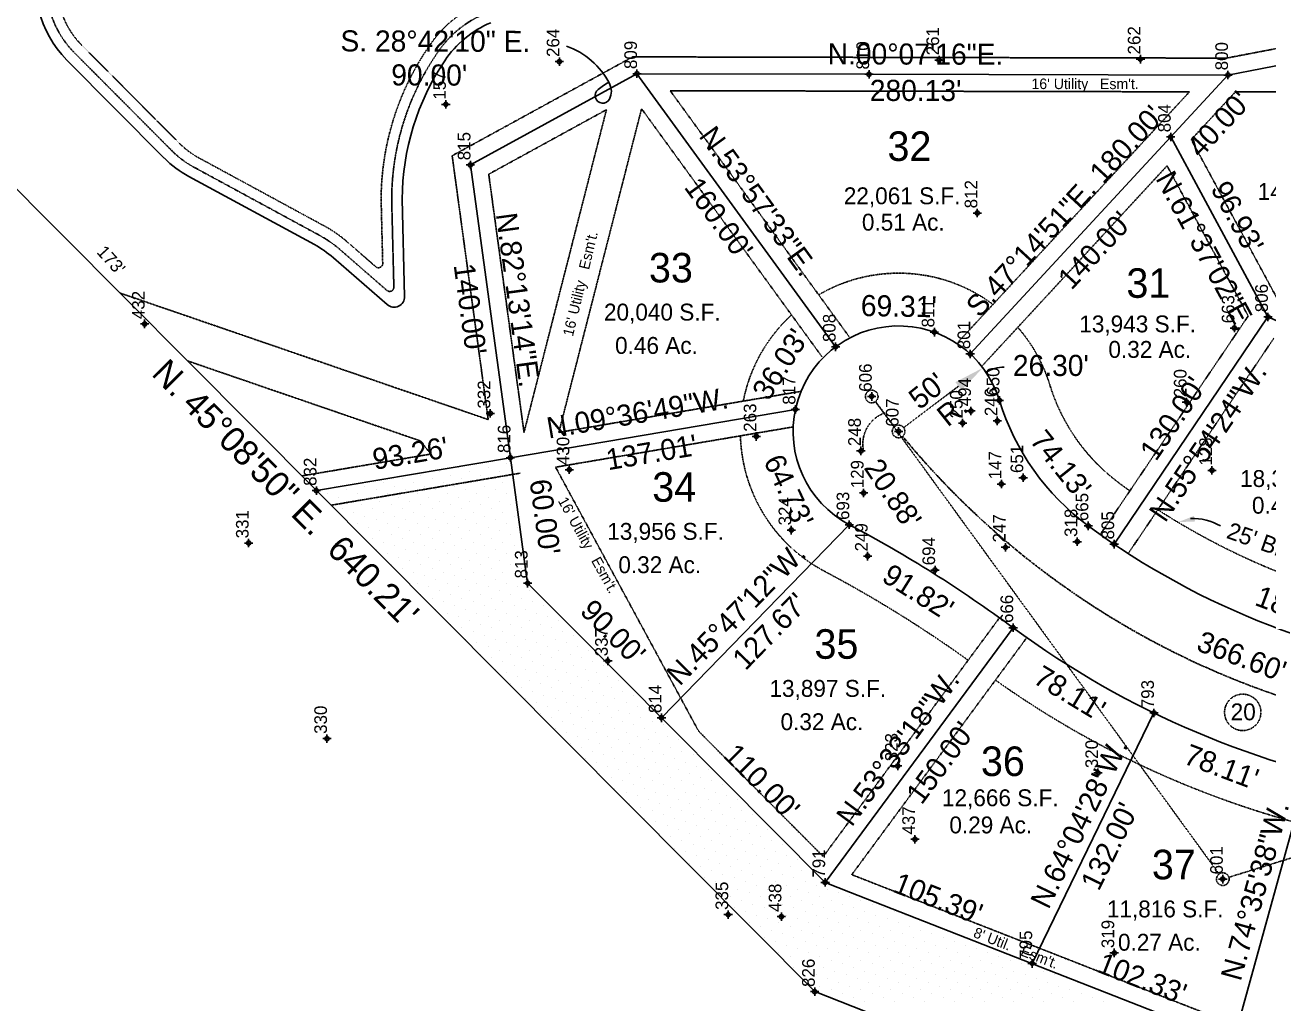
# Model space of a CAD drawing. Extents: x 26090 to 29323, y 9677 to 11446.
# Drawn here: x 26392 to 26982, y 10604 to 11067 of the extents above; entities that cross this region are included whole.
import ezdxf
from ezdxf.enums import TextEntityAlignment as Align

# ---------------------------------------------------------------- set-up
doc = ezdxf.new("R2010")
doc.units = 0
doc.header["$MEASUREMENT"] = 0
doc.header["$PDMODE"] = 34
doc.header["$PDSIZE"] = 2
for name, pattern in [('CENTER2', [1.125, 0.75, -0.125, 0.125, -0.125]), ('DASHED2', [0.375, 0.25, -0.125]), ('HIDDEN', [0.375, 0.25, -0.125]), ('HIDDEN2', [0.1875, 0.125, -0.0625])]:
    doc.linetypes.add(name, pattern=pattern)
doc.layers.get('0').update_dxf_attribs({"linetype": 'CONTINUOUS'})
for name, color, linetype in [('V-ANNO', 7, 'CONTINUOUS'), ('V-CTRL', 8, 'CONTINUOUS'), ('V-ESMT', 5, 'HIDDEN'), ('V-ESMT-DIM', 7, 'CONTINUOUS'), ('V-ESMT-TEXT', 5, 'CONTINUOUS'), ('V-PROP-AREA', 8, 'CONTINUOUS'), ('V-PROP-DIM', 7, 'CONTINUOUS'), ('V-PROP-LINE', 1, 'CONTINUOUS'), ('V-PROP-PATT', 9, 'CONTINUOUS'), ('V-PROP-SBCK', 8, 'HIDDEN2'), ('V-PROP-TEXT', 1, 'CONTINUOUS'), ('V-ROAD-CNTR', 3, 'CENTER2'), ('V-ROAD-DIM', 36, 'HIDDEN2'), ('V-SITE-EWAT', 5, 'CONTINUOUS')]:
    doc.layers.add(name, color=color, linetype=linetype)

# ---------------------------------------------------------------- blocks, each defined once
blk = doc.blocks.new('*X3')
at = {"color": 0}
for p, q in [((26631.41, 10799.29), (26631.41, 10799.29)), ((26624.34, 10792.22), (26624.34, 10792.22)), ((26627.87, 10795.75), (26627.87, 10795.75)), ((26629.64, 10790.45), (26629.64, 10790.45)), ((26633.18, 10793.99), (26633.18, 10793.99)), ((26638.48, 10792.22), (26638.48, 10792.22)), ((26617.27, 10785.15), (26617.27, 10785.15)), ((26620.8, 10788.68), (26620.8, 10788.68)), ((26626.11, 10786.91), (26626.11, 10786.91)), ((26631.41, 10785.15), (26631.41, 10785.15)), ((26634.94, 10788.68), (26634.94, 10788.68)), ((26640.25, 10786.91), (26640.25, 10786.91)), ((26645.55, 10785.15), (26645.55, 10785.15)), ((26613.73, 10781.61), (26613.73, 10781.61)), ((26619.03, 10779.84), (26619.03, 10779.84)), ((26622.57, 10783.38), (26622.57, 10783.38)), ((26627.87, 10781.61), (26627.87, 10781.61)), ((26633.18, 10779.84), (26633.18, 10779.84)), ((26636.71, 10783.38), (26636.71, 10783.38)), ((26642.02, 10781.61), (26642.02, 10781.61)), ((26647.32, 10779.84), (26647.32, 10779.84)), ((26606.66, 10774.54), (26606.66, 10774.54)), ((26610.2, 10778.08), (26610.2, 10778.08)), ((26611.96, 10772.77), (26611.96, 10772.77)), ((26615.5, 10776.31), (26615.5, 10776.31)), ((26620.8, 10774.54), (26620.8, 10774.54)), ((26624.34, 10778.08), (26624.34, 10778.08)), ((26626.11, 10772.77), (26626.11, 10772.77)), ((26629.64, 10776.31), (26629.64, 10776.31)), ((26634.94, 10774.54), (26634.94, 10774.54)), ((26638.48, 10778.08), (26638.48, 10778.08)), ((26640.25, 10772.77), (26640.25, 10772.77)), ((26643.78, 10776.31), (26643.78, 10776.31)), ((26649.09, 10774.54), (26649.09, 10774.54)), ((26652.62, 10778.08), (26652.62, 10778.08)), ((26654.39, 10772.77), (26654.39, 10772.77)), ((26608.43, 10769.24), (26608.43, 10769.24)), ((26613.73, 10767.47), (26613.73, 10767.47)), ((26617.27, 10771), (26617.27, 10771)), ((26622.57, 10769.24), (26622.57, 10769.24)), ((26627.87, 10767.47), (26627.87, 10767.47)), ((26631.41, 10771), (26631.41, 10771)), ((26636.71, 10769.24), (26636.71, 10769.24)), ((26642.02, 10767.47), (26642.02, 10767.47)), ((26645.55, 10771), (26645.55, 10771)), ((26650.85, 10769.24), (26650.85, 10769.24)), ((26656.16, 10767.47), (26656.16, 10767.47)), ((26659.69, 10771), (26659.69, 10771)), ((26615.5, 10762.17), (26615.5, 10762.17)), ((26619.03, 10765.7), (26619.03, 10765.7)), ((26624.34, 10763.93), (26624.34, 10763.93)), ((26629.64, 10762.17), (26629.64, 10762.17)), ((26633.18, 10765.7), (26633.18, 10765.7)), ((26638.48, 10763.93), (26638.48, 10763.93)), ((26643.78, 10762.17), (26643.78, 10762.17)), ((26647.32, 10765.7), (26647.32, 10765.7)), ((26652.62, 10763.93), (26652.62, 10763.93)), ((26657.93, 10762.17), (26657.93, 10762.17)), ((26661.46, 10765.7), (26661.46, 10765.7)), ((26666.76, 10763.93), (26666.76, 10763.93)), ((26620.8, 10760.4), (26620.8, 10760.4)), ((26622.57, 10755.09), (26622.57, 10755.09)), ((26626.11, 10758.63), (26626.11, 10758.63)), ((26631.41, 10756.86), (26631.41, 10756.86)), ((26634.94, 10760.4), (26634.94, 10760.4)), ((26636.71, 10755.09), (26636.71, 10755.09)), ((26640.25, 10758.63), (26640.25, 10758.63)), ((26645.55, 10756.86), (26645.55, 10756.86)), ((26649.09, 10760.4), (26649.09, 10760.4)), ((26650.85, 10755.09), (26650.85, 10755.09)), ((26654.39, 10758.63), (26654.39, 10758.63)), ((26659.69, 10756.86), (26659.69, 10756.86)), ((26663.23, 10760.4), (26663.23, 10760.4)), ((26665, 10755.09), (26665, 10755.09)), ((26668.53, 10758.63), (26668.53, 10758.63)), ((26673.84, 10756.86), (26673.84, 10756.86)), ((26627.87, 10753.33), (26627.87, 10753.33)), ((26633.18, 10751.56), (26633.18, 10751.56)), ((26638.48, 10749.79), (26638.48, 10749.79)), ((26642.02, 10753.33), (26642.02, 10753.33)), ((26647.32, 10751.56), (26647.32, 10751.56)), ((26652.62, 10749.79), (26652.62, 10749.79)), ((26656.16, 10753.33), (26656.16, 10753.33)), ((26661.46, 10751.56), (26661.46, 10751.56)), ((26666.76, 10749.79), (26666.76, 10749.79)), ((26670.3, 10753.33), (26670.3, 10753.33)), ((26675.6, 10751.56), (26675.6, 10751.56)), ((26680.91, 10749.79), (26680.91, 10749.79)), ((26629.64, 10748.02), (26629.64, 10748.02)), ((26634.94, 10746.26), (26634.94, 10746.26)), ((26640.25, 10744.49), (26640.25, 10744.49)), ((26643.78, 10748.02), (26643.78, 10748.02)), ((26649.09, 10746.26), (26649.09, 10746.26)), ((26654.39, 10744.49), (26654.39, 10744.49)), ((26657.93, 10748.02), (26657.93, 10748.02)), ((26663.23, 10746.26), (26663.23, 10746.26)), ((26668.53, 10744.49), (26668.53, 10744.49)), ((26672.07, 10748.02), (26672.07, 10748.02)), ((26677.37, 10746.26), (26677.37, 10746.26)), ((26682.67, 10744.49), (26682.67, 10744.49)), ((26636.71, 10740.95), (26636.71, 10740.95)), ((26642.02, 10739.18), (26642.02, 10739.18)), ((26645.55, 10742.72), (26645.55, 10742.72)), ((26647.32, 10737.42), (26647.32, 10737.42)), ((26650.85, 10740.95), (26650.85, 10740.95)), ((26656.16, 10739.18), (26656.16, 10739.18)), ((26659.69, 10742.72), (26659.69, 10742.72)), ((26661.46, 10737.42), (26661.46, 10737.42)), ((26665, 10740.95), (26665, 10740.95)), ((26670.3, 10739.18), (26670.3, 10739.18)), ((26673.84, 10742.72), (26673.84, 10742.72)), ((26675.6, 10737.42), (26675.6, 10737.42)), ((26679.14, 10740.95), (26679.14, 10740.95)), ((26684.44, 10739.18), (26684.44, 10739.18)), ((26687.98, 10742.72), (26687.98, 10742.72)), ((26689.75, 10737.42), (26689.75, 10737.42)), ((26643.78, 10733.88), (26643.78, 10733.88)), ((26649.09, 10732.11), (26649.09, 10732.11)), ((26652.62, 10735.65), (26652.62, 10735.65)), ((26657.93, 10733.88), (26657.93, 10733.88)), ((26663.23, 10732.11), (26663.23, 10732.11)), ((26666.76, 10735.65), (26666.76, 10735.65)), ((26672.07, 10733.88), (26672.07, 10733.88)), ((26677.37, 10732.11), (26677.37, 10732.11)), ((26680.91, 10735.65), (26680.91, 10735.65)), ((26686.21, 10733.88), (26686.21, 10733.88)), ((26691.51, 10732.11), (26691.51, 10732.11)), ((26695.05, 10735.65), (26695.05, 10735.65)), ((26650.85, 10726.81), (26650.85, 10726.81)), ((26654.39, 10730.35), (26654.39, 10730.35)), ((26659.69, 10728.58), (26659.69, 10728.58)), ((26665, 10726.81), (26665, 10726.81)), ((26668.53, 10730.35), (26668.53, 10730.35)), ((26673.84, 10728.58), (26673.84, 10728.58)), ((26679.14, 10726.81), (26679.14, 10726.81)), ((26682.67, 10730.35), (26682.67, 10730.35)), ((26687.98, 10728.58), (26687.98, 10728.58)), ((26693.28, 10726.81), (26693.28, 10726.81)), ((26696.82, 10730.35), (26696.82, 10730.35)), ((26702.12, 10728.58), (26702.12, 10728.58)), ((26656.16, 10725.04), (26656.16, 10725.04)), ((26657.93, 10719.74), (26657.93, 10719.74)), ((26661.46, 10723.27), (26661.46, 10723.27)), ((26666.76, 10721.51), (26666.76, 10721.51)), ((26670.3, 10725.04), (26670.3, 10725.04)), ((26672.07, 10719.74), (26672.07, 10719.74)), ((26675.6, 10723.27), (26675.6, 10723.27)), ((26680.91, 10721.51), (26680.91, 10721.51)), ((26684.44, 10725.04), (26684.44, 10725.04)), ((26686.21, 10719.74), (26686.21, 10719.74)), ((26689.75, 10723.27), (26689.75, 10723.27)), ((26695.05, 10721.51), (26695.05, 10721.51)), ((26698.58, 10725.04), (26698.58, 10725.04)), ((26700.35, 10719.74), (26700.35, 10719.74)), ((26703.89, 10723.27), (26703.89, 10723.27)), ((26709.19, 10721.51), (26709.19, 10721.51)), ((26663.23, 10717.97), (26663.23, 10717.97)), ((26668.53, 10716.2), (26668.53, 10716.2)), ((26673.84, 10714.44), (26673.84, 10714.44)), ((26677.37, 10717.97), (26677.37, 10717.97)), ((26682.67, 10716.2), (26682.67, 10716.2)), ((26687.98, 10714.44), (26687.98, 10714.44)), ((26691.51, 10717.97), (26691.51, 10717.97)), ((26696.82, 10716.2), (26696.82, 10716.2)), ((26702.12, 10714.44), (26702.12, 10714.44)), ((26705.66, 10717.97), (26705.66, 10717.97)), ((26710.96, 10716.2), (26710.96, 10716.2)), ((26716.26, 10714.44), (26716.26, 10714.44)), ((26665, 10712.67), (26665, 10712.67)), ((26670.3, 10710.9), (26670.3, 10710.9)), ((26675.6, 10709.13), (26675.6, 10709.13)), ((26679.14, 10712.67), (26679.14, 10712.67)), ((26684.44, 10710.9), (26684.44, 10710.9)), ((26689.75, 10709.13), (26689.75, 10709.13)), ((26693.28, 10712.67), (26693.28, 10712.67)), ((26698.58, 10710.9), (26698.58, 10710.9)), ((26703.89, 10709.13), (26703.89, 10709.13)), ((26707.42, 10712.67), (26707.42, 10712.67)), ((26712.73, 10710.9), (26712.73, 10710.9)), ((26718.03, 10709.13), (26718.03, 10709.13)), ((26672.07, 10705.6), (26672.07, 10705.6)), ((26677.37, 10703.83), (26677.37, 10703.83)), ((26680.91, 10707.36), (26680.91, 10707.36)), ((26682.67, 10702.06), (26682.67, 10702.06)), ((26686.21, 10705.6), (26686.21, 10705.6)), ((26691.51, 10703.83), (26691.51, 10703.83)), ((26695.05, 10707.36), (26695.05, 10707.36)), ((26696.82, 10702.06), (26696.82, 10702.06)), ((26700.35, 10705.6), (26700.35, 10705.6)), ((26705.66, 10703.83), (26705.66, 10703.83)), ((26709.19, 10707.36), (26709.19, 10707.36)), ((26710.96, 10702.06), (26710.96, 10702.06)), ((26714.49, 10705.6), (26714.49, 10705.6)), ((26719.8, 10703.83), (26719.8, 10703.83)), ((26723.33, 10707.36), (26723.33, 10707.36)), ((26725.1, 10702.06), (26725.1, 10702.06)), ((26679.14, 10698.53), (26679.14, 10698.53)), ((26684.44, 10696.76), (26684.44, 10696.76)), ((26687.98, 10700.29), (26687.98, 10700.29)), ((26693.28, 10698.53), (26693.28, 10698.53)), ((26698.58, 10696.76), (26698.58, 10696.76)), ((26702.12, 10700.29), (26702.12, 10700.29)), ((26707.42, 10698.53), (26707.42, 10698.53)), ((26712.73, 10696.76), (26712.73, 10696.76)), ((26716.26, 10700.29), (26716.26, 10700.29)), ((26721.57, 10698.53), (26721.57, 10698.53)), ((26726.87, 10696.76), (26726.87, 10696.76)), ((26730.4, 10700.29), (26730.4, 10700.29)), ((26686.21, 10691.45), (26686.21, 10691.45)), ((26689.75, 10694.99), (26689.75, 10694.99)), ((26695.05, 10693.22), (26695.05, 10693.22)), ((26700.35, 10691.45), (26700.35, 10691.45)), ((26703.89, 10694.99), (26703.89, 10694.99)), ((26709.19, 10693.22), (26709.19, 10693.22)), ((26714.49, 10691.45), (26714.49, 10691.45)), ((26718.03, 10694.99), (26718.03, 10694.99)), ((26723.33, 10693.22), (26723.33, 10693.22)), ((26728.64, 10691.45), (26728.64, 10691.45)), ((26732.17, 10694.99), (26732.17, 10694.99)), ((26737.48, 10693.22), (26737.48, 10693.22)), ((26691.51, 10689.69), (26691.51, 10689.69)), ((26693.28, 10684.38), (26693.28, 10684.38)), ((26696.82, 10687.92), (26696.82, 10687.92)), ((26702.12, 10686.15), (26702.12, 10686.15)), ((26705.66, 10689.69), (26705.66, 10689.69)), ((26707.42, 10684.38), (26707.42, 10684.38)), ((26710.96, 10687.92), (26710.96, 10687.92)), ((26716.26, 10686.15), (26716.26, 10686.15)), ((26719.8, 10689.69), (26719.8, 10689.69)), ((26721.57, 10684.38), (26721.57, 10684.38)), ((26725.1, 10687.92), (26725.1, 10687.92)), ((26730.4, 10686.15), (26730.4, 10686.15)), ((26733.94, 10689.69), (26733.94, 10689.69)), ((26735.71, 10684.38), (26735.71, 10684.38)), ((26739.24, 10687.92), (26739.24, 10687.92)), ((26744.55, 10686.15), (26744.55, 10686.15)), ((26698.58, 10682.62), (26698.58, 10682.62)), ((26703.89, 10680.85), (26703.89, 10680.85)), ((26709.19, 10679.08), (26709.19, 10679.08)), ((26712.73, 10682.62), (26712.73, 10682.62)), ((26718.03, 10680.85), (26718.03, 10680.85)), ((26723.33, 10679.08), (26723.33, 10679.08)), ((26726.87, 10682.62), (26726.87, 10682.62)), ((26732.17, 10680.85), (26732.17, 10680.85)), ((26737.48, 10679.08), (26737.48, 10679.08)), ((26741.01, 10682.62), (26741.01, 10682.62)), ((26746.31, 10680.85), (26746.31, 10680.85)), ((26751.62, 10679.08), (26751.62, 10679.08)), ((26700.35, 10677.31), (26700.35, 10677.31)), ((26705.66, 10675.54), (26705.66, 10675.54)), ((26710.96, 10673.78), (26710.96, 10673.78)), ((26714.49, 10677.31), (26714.49, 10677.31)), ((26719.8, 10675.54), (26719.8, 10675.54)), ((26725.1, 10673.78), (26725.1, 10673.78)), ((26728.64, 10677.31), (26728.64, 10677.31)), ((26733.94, 10675.54), (26733.94, 10675.54)), ((26739.24, 10673.78), (26739.24, 10673.78)), ((26742.78, 10677.31), (26742.78, 10677.31)), ((26748.08, 10675.54), (26748.08, 10675.54)), ((26753.39, 10673.78), (26753.39, 10673.78)), ((26707.42, 10670.24), (26707.42, 10670.24)), ((26712.73, 10668.47), (26712.73, 10668.47)), ((26716.26, 10672.01), (26716.26, 10672.01)), ((26718.03, 10666.71), (26718.03, 10666.71)), ((26721.57, 10670.24), (26721.57, 10670.24)), ((26726.87, 10668.47), (26726.87, 10668.47)), ((26730.4, 10672.01), (26730.4, 10672.01)), ((26732.17, 10666.71), (26732.17, 10666.71)), ((26735.71, 10670.24), (26735.71, 10670.24)), ((26741.01, 10668.47), (26741.01, 10668.47)), ((26744.55, 10672.01), (26744.55, 10672.01)), ((26746.31, 10666.71), (26746.31, 10666.71)), ((26749.85, 10670.24), (26749.85, 10670.24)), ((26755.15, 10668.47), (26755.15, 10668.47)), ((26758.69, 10672.01), (26758.69, 10672.01)), ((26760.46, 10666.71), (26760.46, 10666.71)), ((26714.49, 10663.17), (26714.49, 10663.17)), ((26719.8, 10661.4), (26719.8, 10661.4)), ((26723.33, 10664.94), (26723.33, 10664.94)), ((26728.64, 10663.17), (26728.64, 10663.17)), ((26733.94, 10661.4), (26733.94, 10661.4)), ((26737.48, 10664.94), (26737.48, 10664.94)), ((26742.78, 10663.17), (26742.78, 10663.17)), ((26748.08, 10661.4), (26748.08, 10661.4)), ((26751.62, 10664.94), (26751.62, 10664.94)), ((26756.92, 10663.17), (26756.92, 10663.17)), ((26762.22, 10661.4), (26762.22, 10661.4)), ((26765.76, 10664.94), (26765.76, 10664.94)), ((26721.57, 10656.1), (26721.57, 10656.1)), ((26725.1, 10659.63), (26725.1, 10659.63)), ((26730.4, 10657.87), (26730.4, 10657.87)), ((26735.71, 10656.1), (26735.71, 10656.1)), ((26739.24, 10659.63), (26739.24, 10659.63)), ((26744.55, 10657.87), (26744.55, 10657.87)), ((26749.85, 10656.1), (26749.85, 10656.1)), ((26753.39, 10659.63), (26753.39, 10659.63)), ((26758.69, 10657.87), (26758.69, 10657.87)), ((26763.99, 10656.1), (26763.99, 10656.1)), ((26767.53, 10659.63), (26767.53, 10659.63)), ((26772.83, 10657.87), (26772.83, 10657.87)), ((26778.13, 10656.1), (26778.13, 10656.1)), ((26726.87, 10654.33), (26726.87, 10654.33)), ((26728.64, 10649.03), (26728.64, 10649.03)), ((26732.17, 10652.56), (26732.17, 10652.56)), ((26737.48, 10650.8), (26737.48, 10650.8)), ((26741.01, 10654.33), (26741.01, 10654.33)), ((26742.78, 10649.03), (26742.78, 10649.03)), ((26746.31, 10652.56), (26746.31, 10652.56)), ((26751.62, 10650.8), (26751.62, 10650.8)), ((26755.15, 10654.33), (26755.15, 10654.33)), ((26756.92, 10649.03), (26756.92, 10649.03)), ((26760.46, 10652.56), (26760.46, 10652.56)), ((26765.76, 10650.8), (26765.76, 10650.8)), ((26769.29, 10654.33), (26769.29, 10654.33)), ((26771.06, 10649.03), (26771.06, 10649.03)), ((26774.6, 10652.56), (26774.6, 10652.56)), ((26779.9, 10650.8), (26779.9, 10650.8)), ((26783.44, 10654.33), (26783.44, 10654.33)), ((26785.2, 10649.03), (26785.2, 10649.03)), ((26788.74, 10652.56), (26788.74, 10652.56)), ((26794.04, 10650.8), (26794.04, 10650.8)), ((26799.35, 10649.03), (26799.35, 10649.03)), ((26733.94, 10647.26), (26733.94, 10647.26)), ((26739.24, 10645.49), (26739.24, 10645.49)), ((26744.55, 10643.72), (26744.55, 10643.72)), ((26748.08, 10647.26), (26748.08, 10647.26)), ((26753.39, 10645.49), (26753.39, 10645.49)), ((26758.69, 10643.72), (26758.69, 10643.72)), ((26762.22, 10647.26), (26762.22, 10647.26)), ((26767.53, 10645.49), (26767.53, 10645.49)), ((26772.83, 10643.72), (26772.83, 10643.72)), ((26776.37, 10647.26), (26776.37, 10647.26)), ((26781.67, 10645.49), (26781.67, 10645.49)), ((26786.97, 10643.72), (26786.97, 10643.72)), ((26790.51, 10647.26), (26790.51, 10647.26)), ((26795.81, 10645.49), (26795.81, 10645.49)), ((26801.11, 10643.72), (26801.11, 10643.72)), ((26804.65, 10647.26), (26804.65, 10647.26)), ((26809.95, 10645.49), (26809.95, 10645.49)), ((26815.26, 10643.72), (26815.26, 10643.72)), ((26735.71, 10641.96), (26735.71, 10641.96)), ((26741.01, 10640.19), (26741.01, 10640.19)), ((26746.31, 10638.42), (26746.31, 10638.42)), ((26749.85, 10641.96), (26749.85, 10641.96)), ((26755.15, 10640.19), (26755.15, 10640.19)), ((26760.46, 10638.42), (26760.46, 10638.42)), ((26763.99, 10641.96), (26763.99, 10641.96)), ((26769.29, 10640.19), (26769.29, 10640.19)), ((26774.6, 10638.42), (26774.6, 10638.42)), ((26778.13, 10641.96), (26778.13, 10641.96)), ((26783.44, 10640.19), (26783.44, 10640.19)), ((26788.74, 10638.42), (26788.74, 10638.42)), ((26792.28, 10641.96), (26792.28, 10641.96)), ((26797.58, 10640.19), (26797.58, 10640.19)), ((26802.88, 10638.42), (26802.88, 10638.42)), ((26806.42, 10641.96), (26806.42, 10641.96)), ((26811.72, 10640.19), (26811.72, 10640.19)), ((26817.02, 10638.42), (26817.02, 10638.42)), ((26742.78, 10634.89), (26742.78, 10634.89)), ((26748.08, 10633.12), (26748.08, 10633.12)), ((26751.62, 10636.65), (26751.62, 10636.65)), ((26753.39, 10631.35), (26753.39, 10631.35)), ((26756.92, 10634.89), (26756.92, 10634.89)), ((26762.22, 10633.12), (26762.22, 10633.12)), ((26765.76, 10636.65), (26765.76, 10636.65)), ((26767.53, 10631.35), (26767.53, 10631.35)), ((26771.06, 10634.89), (26771.06, 10634.89)), ((26776.37, 10633.12), (26776.37, 10633.12)), ((26779.9, 10636.65), (26779.9, 10636.65)), ((26781.67, 10631.35), (26781.67, 10631.35)), ((26785.2, 10634.89), (26785.2, 10634.89)), ((26790.51, 10633.12), (26790.51, 10633.12)), ((26794.04, 10636.65), (26794.04, 10636.65)), ((26795.81, 10631.35), (26795.81, 10631.35)), ((26799.35, 10634.89), (26799.35, 10634.89)), ((26804.65, 10633.12), (26804.65, 10633.12)), ((26808.19, 10636.65), (26808.19, 10636.65)), ((26809.95, 10631.35), (26809.95, 10631.35)), ((26813.49, 10634.89), (26813.49, 10634.89)), ((26818.79, 10633.12), (26818.79, 10633.12)), ((26822.33, 10636.65), (26822.33, 10636.65)), ((26824.1, 10631.35), (26824.1, 10631.35)), ((26827.63, 10634.89), (26827.63, 10634.89)), ((26832.93, 10633.12), (26832.93, 10633.12)), ((26838.24, 10631.35), (26838.24, 10631.35)), ((26749.85, 10627.81), (26749.85, 10627.81)), ((26755.15, 10626.05), (26755.15, 10626.05)), ((26758.69, 10629.58), (26758.69, 10629.58)), ((26763.99, 10627.81), (26763.99, 10627.81)), ((26769.29, 10626.05), (26769.29, 10626.05)), ((26772.83, 10629.58), (26772.83, 10629.58)), ((26778.13, 10627.81), (26778.13, 10627.81)), ((26783.44, 10626.05), (26783.44, 10626.05)), ((26786.97, 10629.58), (26786.97, 10629.58)), ((26792.28, 10627.81), (26792.28, 10627.81)), ((26797.58, 10626.05), (26797.58, 10626.05)), ((26801.11, 10629.58), (26801.11, 10629.58)), ((26806.42, 10627.81), (26806.42, 10627.81)), ((26811.72, 10626.05), (26811.72, 10626.05)), ((26815.26, 10629.58), (26815.26, 10629.58)), ((26820.56, 10627.81), (26820.56, 10627.81)), ((26825.86, 10626.05), (26825.86, 10626.05)), ((26829.4, 10629.58), (26829.4, 10629.58)), ((26834.7, 10627.81), (26834.7, 10627.81)), ((26840.01, 10626.05), (26840.01, 10626.05)), ((26843.54, 10629.58), (26843.54, 10629.58)), ((26848.84, 10627.81), (26848.84, 10627.81)), ((26854.15, 10626.05), (26854.15, 10626.05)), ((26756.92, 10620.74), (26756.92, 10620.74)), ((26760.46, 10624.28), (26760.46, 10624.28)), ((26765.76, 10622.51), (26765.76, 10622.51)), ((26771.06, 10620.74), (26771.06, 10620.74)), ((26774.6, 10624.28), (26774.6, 10624.28)), ((26779.9, 10622.51), (26779.9, 10622.51)), ((26785.2, 10620.74), (26785.2, 10620.74)), ((26788.74, 10624.28), (26788.74, 10624.28)), ((26794.04, 10622.51), (26794.04, 10622.51)), ((26799.35, 10620.74), (26799.35, 10620.74)), ((26802.88, 10624.28), (26802.88, 10624.28)), ((26808.19, 10622.51), (26808.19, 10622.51)), ((26813.49, 10620.74), (26813.49, 10620.74)), ((26817.02, 10624.28), (26817.02, 10624.28)), ((26822.33, 10622.51), (26822.33, 10622.51)), ((26827.63, 10620.74), (26827.63, 10620.74)), ((26831.17, 10624.28), (26831.17, 10624.28)), ((26836.47, 10622.51), (26836.47, 10622.51)), ((26841.77, 10620.74), (26841.77, 10620.74)), ((26845.31, 10624.28), (26845.31, 10624.28)), ((26850.61, 10622.51), (26850.61, 10622.51)), ((26855.92, 10620.74), (26855.92, 10620.74)), ((26859.45, 10624.28), (26859.45, 10624.28)), ((26864.75, 10622.51), (26864.75, 10622.51)), ((26870.06, 10620.74), (26870.06, 10620.74)), ((26762.22, 10618.98), (26762.22, 10618.98)), ((26763.99, 10613.67), (26763.99, 10613.67)), ((26767.53, 10617.21), (26767.53, 10617.21)), ((26772.83, 10615.44), (26772.83, 10615.44)), ((26776.37, 10618.98), (26776.37, 10618.98)), ((26778.13, 10613.67), (26778.13, 10613.67)), ((26781.67, 10617.21), (26781.67, 10617.21)), ((26786.97, 10615.44), (26786.97, 10615.44)), ((26790.51, 10618.98), (26790.51, 10618.98)), ((26792.28, 10613.67), (26792.28, 10613.67)), ((26795.81, 10617.21), (26795.81, 10617.21)), ((26801.11, 10615.44), (26801.11, 10615.44)), ((26804.65, 10618.98), (26804.65, 10618.98)), ((26806.42, 10613.67), (26806.42, 10613.67)), ((26809.95, 10617.21), (26809.95, 10617.21)), ((26815.26, 10615.44), (26815.26, 10615.44)), ((26818.79, 10618.98), (26818.79, 10618.98)), ((26820.56, 10613.67), (26820.56, 10613.67)), ((26824.1, 10617.21), (26824.1, 10617.21)), ((26829.4, 10615.44), (26829.4, 10615.44)), ((26832.93, 10618.98), (26832.93, 10618.98)), ((26834.7, 10613.67), (26834.7, 10613.67)), ((26838.24, 10617.21), (26838.24, 10617.21)), ((26843.54, 10615.44), (26843.54, 10615.44)), ((26847.08, 10618.98), (26847.08, 10618.98)), ((26848.84, 10613.67), (26848.84, 10613.67)), ((26852.38, 10617.21), (26852.38, 10617.21)), ((26857.68, 10615.44), (26857.68, 10615.44)), ((26861.22, 10618.98), (26861.22, 10618.98)), ((26862.99, 10613.67), (26862.99, 10613.67)), ((26866.52, 10617.21), (26866.52, 10617.21)), ((26871.83, 10615.44), (26871.83, 10615.44)), ((26875.36, 10618.98), (26875.36, 10618.98)), ((26877.13, 10613.67), (26877.13, 10613.67)), ((26880.66, 10617.21), (26880.66, 10617.21)), ((26885.97, 10615.44), (26885.97, 10615.44)), ((26891.27, 10613.67), (26891.27, 10613.67)), ((26769.29, 10611.91), (26769.29, 10611.91)), ((26774.6, 10610.14), (26774.6, 10610.14)), ((26779.9, 10608.37), (26779.9, 10608.37)), ((26783.44, 10611.91), (26783.44, 10611.91)), ((26788.74, 10610.14), (26788.74, 10610.14)), ((26794.04, 10608.37), (26794.04, 10608.37)), ((26797.58, 10611.91), (26797.58, 10611.91)), ((26802.88, 10610.14), (26802.88, 10610.14)), ((26808.19, 10608.37), (26808.19, 10608.37)), ((26811.72, 10611.91), (26811.72, 10611.91)), ((26817.02, 10610.14), (26817.02, 10610.14)), ((26822.33, 10608.37), (26822.33, 10608.37)), ((26825.86, 10611.91), (26825.86, 10611.91)), ((26831.17, 10610.14), (26831.17, 10610.14)), ((26836.47, 10608.37), (26836.47, 10608.37)), ((26840.01, 10611.91), (26840.01, 10611.91)), ((26845.31, 10610.14), (26845.31, 10610.14)), ((26850.61, 10608.37), (26850.61, 10608.37)), ((26854.15, 10611.91), (26854.15, 10611.91)), ((26859.45, 10610.14), (26859.45, 10610.14)), ((26864.75, 10608.37), (26864.75, 10608.37)), ((26868.29, 10611.91), (26868.29, 10611.91)), ((26873.59, 10610.14), (26873.59, 10610.14)), ((26878.9, 10608.37), (26878.9, 10608.37)), ((26882.43, 10611.91), (26882.43, 10611.91)), ((26887.74, 10610.14), (26887.74, 10610.14)), ((26893.04, 10608.37), (26893.04, 10608.37)), ((26896.57, 10611.91), (26896.57, 10611.91)), ((26785.2, 10606.6), (26785.2, 10606.6)), ((26790.51, 10604.83), (26790.51, 10604.83)), ((26799.35, 10606.6), (26799.35, 10606.6)), ((26804.65, 10604.83), (26804.65, 10604.83)), ((26813.49, 10606.6), (26813.49, 10606.6)), ((26818.79, 10604.83), (26818.79, 10604.83)), ((26827.63, 10606.6), (26827.63, 10606.6)), ((26832.93, 10604.83), (26832.93, 10604.83)), ((26841.77, 10606.6), (26841.77, 10606.6)), ((26847.08, 10604.83), (26847.08, 10604.83)), ((26855.92, 10606.6), (26855.92, 10606.6)), ((26861.22, 10604.83), (26861.22, 10604.83)), ((26870.06, 10606.6), (26870.06, 10606.6)), ((26875.36, 10604.83), (26875.36, 10604.83)), ((26884.2, 10606.6), (26884.2, 10606.6)), ((26889.5, 10604.83), (26889.5, 10604.83)), ((26898.34, 10606.6), (26898.34, 10606.6)), ((26903.65, 10604.83), (26903.65, 10604.83))]:
    blk.add_line(p, q, dxfattribs=at)
blk = doc.blocks.new('*X4')
at = {"color": 0}
for p, q in [((26588.98, 10855.86), (26588.98, 10855.86)), ((26597.82, 10857.62), (26597.82, 10857.62)), ((26603.12, 10855.86), (26603.12, 10855.86)), ((26606.66, 10859.39), (26606.66, 10859.39)), ((26611.96, 10857.62), (26611.96, 10857.62)), ((26617.27, 10855.86), (26617.27, 10855.86)), ((26620.8, 10859.39), (26620.8, 10859.39)), ((26562.47, 10850.55), (26562.47, 10850.55)), ((26571.31, 10852.32), (26571.31, 10852.32)), ((26576.61, 10850.55), (26576.61, 10850.55)), ((26580.14, 10854.09), (26580.14, 10854.09)), ((26585.45, 10852.32), (26585.45, 10852.32)), ((26590.75, 10850.55), (26590.75, 10850.55)), ((26594.29, 10854.09), (26594.29, 10854.09)), ((26599.59, 10852.32), (26599.59, 10852.32)), ((26604.89, 10850.55), (26604.89, 10850.55)), ((26608.43, 10854.09), (26608.43, 10854.09)), ((26613.73, 10852.32), (26613.73, 10852.32)), ((26619.03, 10850.55), (26619.03, 10850.55)), ((26622.57, 10854.09), (26622.57, 10854.09)), ((26535.95, 10845.25), (26535.95, 10845.25)), ((26541.25, 10843.48), (26541.25, 10843.48)), ((26544.79, 10847.02), (26544.79, 10847.02)), ((26550.09, 10845.25), (26550.09, 10845.25)), ((26553.63, 10848.79), (26553.63, 10848.79)), ((26555.4, 10843.48), (26555.4, 10843.48)), ((26558.93, 10847.02), (26558.93, 10847.02)), ((26564.23, 10845.25), (26564.23, 10845.25)), ((26567.77, 10848.79), (26567.77, 10848.79)), ((26569.54, 10843.48), (26569.54, 10843.48)), ((26573.07, 10847.02), (26573.07, 10847.02)), ((26578.38, 10845.25), (26578.38, 10845.25)), ((26581.91, 10848.79), (26581.91, 10848.79)), ((26583.68, 10843.48), (26583.68, 10843.48)), ((26587.21, 10847.02), (26587.21, 10847.02)), ((26592.52, 10845.25), (26592.52, 10845.25)), ((26596.05, 10848.79), (26596.05, 10848.79)), ((26597.82, 10843.48), (26597.82, 10843.48)), ((26601.36, 10847.02), (26601.36, 10847.02)), ((26606.66, 10845.25), (26606.66, 10845.25)), ((26610.2, 10848.79), (26610.2, 10848.79)), ((26611.96, 10843.48), (26611.96, 10843.48)), ((26615.5, 10847.02), (26615.5, 10847.02)), ((26620.8, 10845.25), (26620.8, 10845.25)), ((26624.34, 10848.79), (26624.34, 10848.79)), ((26537.72, 10839.95), (26537.72, 10839.95)), ((26543.02, 10838.18), (26543.02, 10838.18)), ((26546.56, 10841.71), (26546.56, 10841.71)), ((26551.86, 10839.95), (26551.86, 10839.95)), ((26557.16, 10838.18), (26557.16, 10838.18)), ((26560.7, 10841.71), (26560.7, 10841.71)), ((26566, 10839.95), (26566, 10839.95)), ((26571.31, 10838.18), (26571.31, 10838.18)), ((26574.84, 10841.71), (26574.84, 10841.71)), ((26580.14, 10839.95), (26580.14, 10839.95)), ((26585.45, 10838.18), (26585.45, 10838.18)), ((26588.98, 10841.71), (26588.98, 10841.71)), ((26594.29, 10839.95), (26594.29, 10839.95)), ((26599.59, 10838.18), (26599.59, 10838.18)), ((26603.12, 10841.71), (26603.12, 10841.71)), ((26608.43, 10839.95), (26608.43, 10839.95)), ((26613.73, 10838.18), (26613.73, 10838.18)), ((26617.27, 10841.71), (26617.27, 10841.71)), ((26622.57, 10839.95), (26622.57, 10839.95)), ((26544.79, 10832.88), (26544.79, 10832.88)), ((26548.32, 10836.41), (26548.32, 10836.41)), ((26553.63, 10834.64), (26553.63, 10834.64)), ((26558.93, 10832.88), (26558.93, 10832.88)), ((26562.47, 10836.41), (26562.47, 10836.41)), ((26567.77, 10834.64), (26567.77, 10834.64)), ((26573.07, 10832.88), (26573.07, 10832.88)), ((26576.61, 10836.41), (26576.61, 10836.41)), ((26581.91, 10834.64), (26581.91, 10834.64)), ((26587.21, 10832.88), (26587.21, 10832.88)), ((26590.75, 10836.41), (26590.75, 10836.41)), ((26596.05, 10834.64), (26596.05, 10834.64)), ((26601.36, 10832.88), (26601.36, 10832.88)), ((26604.89, 10836.41), (26604.89, 10836.41)), ((26610.2, 10834.64), (26610.2, 10834.64)), ((26615.5, 10832.88), (26615.5, 10832.88)), ((26619.03, 10836.41), (26619.03, 10836.41)), ((26624.34, 10834.64), (26624.34, 10834.64)), ((26550.09, 10831.11), (26550.09, 10831.11)), ((26551.86, 10825.8), (26551.86, 10825.8)), ((26555.4, 10829.34), (26555.4, 10829.34)), ((26560.7, 10827.57), (26560.7, 10827.57)), ((26564.23, 10831.11), (26564.23, 10831.11)), ((26566, 10825.8), (26566, 10825.8)), ((26569.54, 10829.34), (26569.54, 10829.34)), ((26574.84, 10827.57), (26574.84, 10827.57)), ((26578.38, 10831.11), (26578.38, 10831.11)), ((26580.14, 10825.8), (26580.14, 10825.8)), ((26583.68, 10829.34), (26583.68, 10829.34)), ((26588.98, 10827.57), (26588.98, 10827.57)), ((26592.52, 10831.11), (26592.52, 10831.11)), ((26594.29, 10825.8), (26594.29, 10825.8)), ((26597.82, 10829.34), (26597.82, 10829.34)), ((26603.12, 10827.57), (26603.12, 10827.57)), ((26606.66, 10831.11), (26606.66, 10831.11)), ((26608.43, 10825.8), (26608.43, 10825.8)), ((26611.96, 10829.34), (26611.96, 10829.34)), ((26617.27, 10827.57), (26617.27, 10827.57)), ((26620.8, 10831.11), (26620.8, 10831.11)), ((26622.57, 10825.8), (26622.57, 10825.8)), ((26626.11, 10829.34), (26626.11, 10829.34)), ((26557.16, 10824.04), (26557.16, 10824.04)), ((26562.47, 10822.27), (26562.47, 10822.27)), ((26567.77, 10820.5), (26567.77, 10820.5)), ((26571.31, 10824.04), (26571.31, 10824.04)), ((26576.61, 10822.27), (26576.61, 10822.27)), ((26581.91, 10820.5), (26581.91, 10820.5)), ((26585.45, 10824.04), (26585.45, 10824.04)), ((26590.75, 10822.27), (26590.75, 10822.27)), ((26596.05, 10820.5), (26596.05, 10820.5)), ((26599.59, 10824.04), (26599.59, 10824.04)), ((26604.89, 10822.27), (26604.89, 10822.27)), ((26610.2, 10820.5), (26610.2, 10820.5)), ((26613.73, 10824.04), (26613.73, 10824.04)), ((26619.03, 10822.27), (26619.03, 10822.27)), ((26624.34, 10820.5), (26624.34, 10820.5)), ((26558.93, 10818.73), (26558.93, 10818.73)), ((26564.23, 10816.97), (26564.23, 10816.97)), ((26569.54, 10815.2), (26569.54, 10815.2)), ((26573.07, 10818.73), (26573.07, 10818.73)), ((26578.38, 10816.97), (26578.38, 10816.97)), ((26583.68, 10815.2), (26583.68, 10815.2)), ((26587.21, 10818.73), (26587.21, 10818.73)), ((26592.52, 10816.97), (26592.52, 10816.97)), ((26597.82, 10815.2), (26597.82, 10815.2)), ((26601.36, 10818.73), (26601.36, 10818.73)), ((26606.66, 10816.97), (26606.66, 10816.97)), ((26611.96, 10815.2), (26611.96, 10815.2)), ((26615.5, 10818.73), (26615.5, 10818.73)), ((26620.8, 10816.97), (26620.8, 10816.97)), ((26626.11, 10815.2), (26626.11, 10815.2)), ((26566, 10811.66), (26566, 10811.66)), ((26571.31, 10809.89), (26571.31, 10809.89)), ((26574.84, 10813.43), (26574.84, 10813.43)), ((26576.61, 10808.13), (26576.61, 10808.13)), ((26580.14, 10811.66), (26580.14, 10811.66)), ((26585.45, 10809.89), (26585.45, 10809.89)), ((26588.98, 10813.43), (26588.98, 10813.43)), ((26590.75, 10808.13), (26590.75, 10808.13)), ((26594.29, 10811.66), (26594.29, 10811.66)), ((26599.59, 10809.89), (26599.59, 10809.89)), ((26603.12, 10813.43), (26603.12, 10813.43)), ((26604.89, 10808.13), (26604.89, 10808.13)), ((26608.43, 10811.66), (26608.43, 10811.66)), ((26613.73, 10809.89), (26613.73, 10809.89)), ((26617.27, 10813.43), (26617.27, 10813.43)), ((26619.03, 10808.13), (26619.03, 10808.13)), ((26622.57, 10811.66), (26622.57, 10811.66)), ((26627.87, 10809.89), (26627.87, 10809.89)), ((26573.07, 10804.59), (26573.07, 10804.59)), ((26578.38, 10802.82), (26578.38, 10802.82)), ((26581.91, 10806.36), (26581.91, 10806.36)), ((26587.21, 10804.59), (26587.21, 10804.59)), ((26592.52, 10802.82), (26592.52, 10802.82)), ((26596.05, 10806.36), (26596.05, 10806.36)), ((26601.36, 10804.59), (26601.36, 10804.59)), ((26606.66, 10802.82), (26606.66, 10802.82)), ((26610.2, 10806.36), (26610.2, 10806.36)), ((26615.5, 10804.59), (26615.5, 10804.59)), ((26620.8, 10802.82), (26620.8, 10802.82)), ((26624.34, 10806.36), (26624.34, 10806.36)), ((26629.64, 10804.59), (26629.64, 10804.59)), ((26580.14, 10797.52), (26580.14, 10797.52)), ((26583.68, 10801.06), (26583.68, 10801.06)), ((26588.98, 10799.29), (26588.98, 10799.29)), ((26594.29, 10797.52), (26594.29, 10797.52)), ((26597.82, 10801.06), (26597.82, 10801.06)), ((26603.12, 10799.29), (26603.12, 10799.29)), ((26608.43, 10797.52), (26608.43, 10797.52)), ((26611.96, 10801.06), (26611.96, 10801.06)), ((26617.27, 10799.29), (26617.27, 10799.29)), ((26622.57, 10797.52), (26622.57, 10797.52)), ((26626.11, 10801.06), (26626.11, 10801.06)), ((26585.45, 10795.75), (26585.45, 10795.75)), ((26587.21, 10790.45), (26587.21, 10790.45)), ((26590.75, 10793.99), (26590.75, 10793.99)), ((26596.05, 10792.22), (26596.05, 10792.22)), ((26599.59, 10795.75), (26599.59, 10795.75)), ((26601.36, 10790.45), (26601.36, 10790.45)), ((26604.89, 10793.99), (26604.89, 10793.99)), ((26610.2, 10792.22), (26610.2, 10792.22)), ((26613.73, 10795.75), (26613.73, 10795.75)), ((26615.5, 10790.45), (26615.5, 10790.45)), ((26619.03, 10793.99), (26619.03, 10793.99)), ((26592.52, 10788.68), (26592.52, 10788.68)), ((26597.82, 10786.91), (26597.82, 10786.91)), ((26603.12, 10785.15), (26603.12, 10785.15)), ((26606.66, 10788.68), (26606.66, 10788.68)), ((26611.96, 10786.91), (26611.96, 10786.91)), ((26594.29, 10783.38), (26594.29, 10783.38)), ((26599.59, 10781.61), (26599.59, 10781.61)), ((26604.89, 10779.84), (26604.89, 10779.84)), ((26608.43, 10783.38), (26608.43, 10783.38)), ((26601.36, 10776.31), (26601.36, 10776.31))]:
    blk.add_line(p, q, dxfattribs=at)

msp = doc.modelspace()

# ---------------------------------------------------------------- linework, layer by layer
at = {"layer": 'V-ANNO'}
msp.add_arc((26946.24, 10807.97), 25.51, 59.67836, 92.86436, dxfattribs=at)
msp.add_solid([(26947.11, 10832.08), (26946.57, 10834.69), (26939, 10831.76)], dxfattribs=at)
at = {"layer": 'V-CTRL'}
for p in [(26645.76, 11049.97), (26825.75, 11050.74), (26921.21, 11051.15), (26682.56, 11044.23), (26792.56, 11044), (26962.69, 11043.64), (26591.95, 11029.74), (26935.54, 11014.27), (26603.62, 11001.01), (26843.88, 10978.23), (26449.19, 10925.73), (26981.61, 10928.99), (26823.52, 10921.79), (26965.72, 10923.74), (26776.7, 10914.86), (26840.5, 10911.47), (26793.83, 10891.31), (26854.35, 10889.46), (26943.05, 10888.68), (26613.03, 10883.31), (26757.66, 10885.18), (26840.84, 10884.46), (26836.91, 10878.69), (26853.36, 10879.76), (26739.13, 10872.35), (26806.56, 10874.75), (26788.67, 10865.54), (26622.57, 10862.3), (26650.49, 10856.58), (26955.09, 10856.29), (26855.3, 10849.82), (26865.63, 10852.79), (26530.62, 10846.72), (26789.96, 10845.58), (26783.19, 10830.55), (26896.5, 10830), (26755.67, 10827.97), (26498.48, 10821.83), (26857.24, 10819.88), (26891.23, 10822.51), (26908.74, 10821.34), (26791.9, 10815.65), (26823.85, 10809.06), (26630.69, 10802.85), (26860.86, 10781.73), (26668.72, 10765.99), (26927.59, 10741.34), (26694.17, 10739.05), (26535.61, 10729.2), (26806.15, 10716.22), (26901.08, 10712.95), (26814.32, 10681.49), (26771.75, 10661.07), (26960.25, 10662.59), (26725.78, 10645.78), (26751, 10644.84), (26908.75, 10627.66), (26869.88, 10622.63), (26766.83, 10609.29), (26766.83, 10609.29)]:
    msp.add_point(p, dxfattribs=at)
at = {"layer": 'V-ESMT'}
for p, q in [((26961.94, 11051.64), (27178.42, 11093.05)), ((26594.95, 11005.38), (26680.52, 11052.24)), ((26680.52, 11052.24), (26961.94, 11051.64)), ((26698.3, 11036.2), (26783.17, 10919.57)), ((26698.3, 11036.2), (26944.44, 11035.68)), ((26834.63, 10916.9), (26944.44, 11035.68)), ((26945.3, 11013.04), (26966.18, 11035.64)), ((26966.18, 11035.64), (27032.5, 11035.5)), ((26612.29, 10996.64), (26668.09, 11027.19)), ((26629.01, 10874.28), (26668.09, 11027.19)), ((26645.52, 10874.3), (26684.73, 11027.66)), ((26684.73, 11027.66), (26770.23, 10910.15)), ((26987.36, 10935.19), (26945.3, 11013.04)), ((26612.03, 10880.37), (26594.95, 11005.38)), ((26629.01, 10874.28), (26612.29, 10996.64)), ((26846.38, 10906.04), (26933.82, 11000.63)), ((26972.27, 10929.46), (26933.82, 11000.63)), ((26972.27, 10929.46), (26902.12, 10825.82)), ((26984.48, 10918.96), (26915.37, 10816.85)), ((26579.85, 10870.28), (26469.47, 10908.19)), ((26579.85, 10870.28), (26469.47, 10908.19)), ((26645.52, 10874.3), (26760.31, 10893.74)), ((26643.98, 10857.81), (26756.6, 10876.89)), ((26584.9, 10864.03), (26579.85, 10870.28)), ((26584.9, 10864.03), (26579.85, 10870.28)), ((26523.71, 10853.67), (26584.9, 10864.03)), ((26523.71, 10853.67), (26584.9, 10864.03)), ((26643.98, 10857.81), (26711.8, 10732.67)), ((26537.53, 10839.78), (26627.31, 10854.99)), ((26854.42, 10786.48), (26770.85, 10673.31)), ((26867.29, 10776.98), (26784.38, 10664.71)), ((26770.85, 10673.31), (26711.8, 10732.67)), ((27067.2, 10553.92), (26784.38, 10664.71))]:
    msp.add_line(p, q, dxfattribs=at)
at = {"layer": 'V-ESMT', "linetype": 'HIDDEN'}
msp.add_line((26612.03, 10880.37), (26437.51, 10940.32), dxfattribs=at)
at = {"layer": 'V-PROP-DIM'}
for centre, radius, start, end in [((26637.68, 11023.44), 35.71, 26.84814, 71.37657), ((26705.39, 10982.76), 67.94, 121.92631, 127.3846), ((26662.32, 11035.91), 8.09, 333.15186, 26.84814), ((26666.32, 11033.88), 3.6, 127.3846, 333.15186), ((26856.62, 10888.2), 16.99, 90, 120.70759)]:
    msp.add_arc(centre, radius, start, end, dxfattribs=at)
at = {"layer": 'V-PROP-LINE'}
for p, q in [((26962.69, 11043.64), (27179.92, 11085.2)), ((26530.62, 10846.72), (26315.3, 11063.15)), ((26603.62, 11001.01), (26682.56, 11044.23)), ((26682.56, 11044.23), (26792.56, 11044)), ((26682.56, 11044.23), (26776.7, 10914.86)), ((26792.56, 11044), (26962.69, 11043.64)), ((26840.5, 10911.47), (26962.69, 11043.64)), ((26981.61, 10928.99), (26935.54, 11014.27)), ((26622.57, 10862.3), (26603.62, 11001.01)), ((26981.61, 10928.99), (26908.74, 10821.34)), ((27060.56, 10893.85), (26981.61, 10928.99)), ((26622.57, 10862.3), (26757.66, 10885.18)), ((26590.67, 10856.89), (26622.57, 10862.3)), ((26629.95, 10808.31), (26622.57, 10862.3)), ((26530.62, 10846.72), (26590.67, 10856.89)), ((26766.83, 10609.29), (26530.62, 10846.72)), ((26694.17, 10739.05), (26783.19, 10830.55)), ((26630.69, 10802.85), (26629.95, 10808.31)), ((26650.24, 10783.2), (26630.69, 10802.85)), ((26771.75, 10661.07), (26650.24, 10783.2)), ((26860.86, 10781.73), (26771.75, 10661.07)), ((26927.59, 10741.34), (26869.88, 10622.63)), ((27000.57, 10713.81), (26965.16, 10585.3)), ((26783.81, 10656.34), (26771.75, 10661.07)), ((27075.03, 10542.26), (26783.81, 10656.34)), ((26953.05, 10536.34), (26766.83, 10609.29))]:
    msp.add_line(p, q, dxfattribs=at)
for centre, radius, start, end in [((26806.56, 10874.75), 50, 17.10537, 242.13674), ((26965.72, 10923.74), 116.53, 197.10539, 233.55512), ((26496.68, 10288.58), 613.04, 53.55503, 62.13669), ((27113.59, 11123.97), 365.45, 233.55508, 264.44806), ((27113.59, 11123.97), 425.45, 233.55508, 287.19136)]:
    msp.add_arc(centre, radius, start, end, dxfattribs=at)
at = {"layer": 'V-PROP-SBCK'}
for centre, radius, start, end in [((26806.56, 10874.75), 75, 53.37078, 120.34082), ((26806.56, 10874.75), 75, 132.58756, 168.96672), ((26806.56, 10874.75), 75, 17.10537, 41.12438), ((26965.72, 10923.74), 91.53, 197.10539, 233.55512), ((26806.56, 10874.75), 75, 181.60775, 242.13674), ((27113.59, 11123.97), 340.45, 233.55508, 234.56027), ((27113.59, 11123.97), 340.45, 237.25323, 259.85986), ((26496.68, 10288.58), 588.04, 54.33453, 62.13669), ((27113.59, 11123.97), 450.45, 234.57271, 287.19136)]:
    msp.add_arc(centre, radius, start, end, dxfattribs=at)
at = {"layer": 'V-ROAD-CNTR'}
for start, end in [(216.47536, 218.63153), (219.50086, 268.72214)]:
    msp.add_arc((27113.59, 11123.97), 395.45, start, end, dxfattribs=at)
at = {"layer": 'V-ROAD-DIM'}
for p, q in [((26834.97, 10896.18), (26808.95, 10876.56)), ((26958.49, 10665.02), (26795.6, 10888.88)), ((27227.61, 10745.31), (26963.12, 10663.48))]:
    msp.add_line(p, q, dxfattribs=at)
for centre, radius in [((26793.83, 10891.31), 3), ((26806.56, 10874.75), 3), ((26969.69, 10741.63), 8.62), ((26960.25, 10662.59), 3)]:
    msp.add_circle(centre, radius, dxfattribs=at)
msp.add_arc((26805.24, 10868.78), 15.64, 112.67277, 191.89644, dxfattribs=at)
msp.add_solid([(26833.52, 10898.1), (26836.41, 10894.27), (26846.46, 10904.85)], dxfattribs=at)
at = {"layer": 'V-SITE-EWAT', "linetype": 'HIDDEN2'}
for p, q in [((26465.61, 11011.32), (26419.38, 11057.79)), ((26474.89, 11004.37), (26534.41, 10972.08)), ((26561.28, 10984.59), (26562.03, 10954.37)), ((26558.72, 10952.81), (26545.21, 10964.58))]:
    msp.add_line(p, q, dxfattribs=at)
at = {"layer": 'V-SITE-EWAT'}
for p, q in [((26458.52, 11004.27), (26412.29, 11050.74)), ((26470.12, 10995.58), (26529.64, 10963.29)), ((26571.27, 10984.84), (26572.43, 10938.72)), ((26564.15, 10934.82), (26538.64, 10957.04))]:
    msp.add_line(p, q, dxfattribs=at)
at = {"layer": 'V-SITE-EWAT', "linetype": 'DASHED2'}
for p, q in [((26462.06, 11007.79), (26415.83, 11054.26)), ((26472.51, 10999.98), (26532.03, 10967.69)), ((26566.28, 10984.71), (26567.32, 10943.14)), ((26564, 10941.58), (26541.92, 10960.81))]:
    msp.add_line(p, q, dxfattribs=at)
at = {"layer": 'V-SITE-EWAT'}
for centre, radius, start, end in [((26447.73, 11086), 50, 162.19066, 224.8527), ((26632.9, 11022.48), 50, 113.19604, 146.05291), ((26689.47, 10984.4), 118.19, 146.05291, 179.78834), ((26493.97, 11039.53), 50, 224.8527, 241.51794), ((26505.8, 10919.34), 50, 48.93906, 61.51794), ((26567.43, 10938.59), 5, 228.93906, 1.43439)]:
    msp.add_arc(centre, radius, start, end, dxfattribs=at)
at = {"layer": 'V-SITE-EWAT', "linetype": 'DASHED2'}
for centre, radius, start, end in [((26447.73, 11086), 45, 162.19066, 224.8527), ((26629.59, 11026.5), 50, 113.58012, 144.88745), ((26689.47, 10984.4), 123.19, 144.88745, 179.78834), ((26493.97, 11039.53), 45, 224.8527, 241.51794), ((26505.8, 10919.34), 55, 48.93906, 61.51794), ((26565.32, 10943.09), 2, 228.93906, 1.43439)]:
    msp.add_arc(centre, radius, start, end, dxfattribs=at)
at = {"layer": 'V-SITE-EWAT', "linetype": 'HIDDEN2'}
for centre, radius, start, end in [((26447.73, 11086), 40, 162.19066, 224.8527), ((26626.33, 11030.53), 50, 113.93738, 143.85145), ((26689.47, 10984.4), 128.19, 143.85145, 179.78834), ((26493.97, 11039.53), 40, 224.8527, 241.51794), ((26505.8, 10919.34), 60, 48.93906, 61.51794), ((26560.03, 10954.32), 2, 228.93906, 1.43439)]:
    msp.add_arc(centre, radius, start, end, dxfattribs=at)

# ---------------------------------------------------------------- block references
at = {"layer": 'V-PROP-PATT'}
for name in ['*X4', '*X3']:
    msp.add_blockref(name, (0, 0), dxfattribs=at)

# ---------------------------------------------------------------- texts
at = {"layer": 'V-ANNO'}
msp.add_text("25' Bldg. Line", height=8, rotation=340.49363, dxfattribs=at).set_placement((26961.5, 10824.4))
at = {"layer": 'V-CTRL'}
for s, p in [(' 264 ', (26645.76, 11049.97)), (' 261 ', (26825.75, 11050.74)), (' 262 ', (26921.21, 11051.15)), (' 809 ', (26682.56, 11044.23)), (' 810 ', (26792.56, 11044)), (' 800 ', (26962.69, 11043.64)), (' 157 ', (26591.95, 11029.74)), (' 804 ', (26935.54, 11014.27)), (' 815 ', (26603.62, 11001.01)), (' 812 ', (26843.88, 10978.23)), (' 806 ', (26981.61, 10928.99)), (' 432 ', (26449.19, 10925.73)), (' 663 ', (26965.72, 10923.74)), (' 811 ', (26823.52, 10921.79)), (' 808 ', (26776.7, 10914.86)), (' 801 ', (26840.5, 10911.47)), (' 606 ', (26793.83, 10891.31)), (' 650 ', (26854.35, 10889.46)), (' 260 ', (26943.05, 10888.68)), (' 332 ', (26613.03, 10883.31)), (' 817 ', (26757.66, 10885.18)), (' 494 ', (26840.84, 10884.46)), (' 250 ', (26836.91, 10878.69)), (' 246 ', (26853.36, 10879.76)), (' 263 ', (26739.13, 10872.35)), (' 607 ', (26806.56, 10874.75)), (' 248 ', (26788.67, 10865.54)), (' 816 ', (26622.57, 10862.3)), (' 430 ', (26650.49, 10856.58)), (' 651 ', (26865.63, 10852.79)), (' 128 ', (26955.09, 10856.29)), (' 832 ', (26530.62, 10846.72)), (' 147 ', (26855.3, 10849.82)), (' 129 ', (26789.96, 10845.58)), (' 693 ', (26783.19, 10830.55)), (' 665 ', (26896.5, 10830)), (' 324 ', (26755.67, 10827.97)), (' 318 ', (26891.23, 10822.51)), (' 331 ', (26498.48, 10821.83)), (' 247 ', (26857.24, 10819.88)), (' 805 ', (26908.74, 10821.34)), (' 249 ', (26791.9, 10815.65)), (' 694 ', (26823.85, 10809.06)), (' 813 ', (26630.69, 10802.85)), (' 666 ', (26860.86, 10781.73)), (' 337 ', (26668.72, 10765.99)), (' 793 ', (26927.59, 10741.34)), (' 814 ', (26694.17, 10739.05)), (' 330 ', (26535.61, 10729.2)), (' 323 ', (26806.15, 10716.22)), (' 320 ', (26901.08, 10712.95)), (' 437 ', (26814.32, 10681.49)), (' 791 ', (26771.75, 10661.07)), (' 601 ', (26960.25, 10662.59)), (' 335 ', (26725.78, 10645.78)), (' 438 ', (26751, 10644.84)), (' 795 ', (26869.88, 10622.63)), (' 319 ', (26908.75, 10627.66)), (' 826 ', (26766.83, 10609.29)), (' 826 ', (26766.83, 10609.29))]:
    msp.add_text(s, height=6, rotation=90, dxfattribs=at).set_placement(p)
at = {"layer": 'V-ESMT-DIM'}
msp.add_text("173'", height=6, rotation=312.29569, dxfattribs=at).set_placement((26426.09, 10959.49))
at = {"layer": 'V-ESMT-TEXT'}
for s, rotation, p in [("16' Utility   Esm't.", 359.96097, (26869.54, 11036.98)), ("16' Utility   Esm't.", 76.47401, (26652.18, 10919.49)), ("16' Utility   Esm't.", 299.03924, (26644.91, 10841.94)), ("8' Util.   Esm't.", 338.75207, (26841.61, 10635.3))]:
    msp.add_text(s, height=5, rotation=rotation, dxfattribs=at).set_placement(p)
at = {"layer": 'V-PROP-AREA'}
for s, p in [('14,507 S.F.', (26976.78, 10984.45)), ('22,061 S.F.', (26780.59, 10982.4)), ('0.51 Ac.', (26789.17, 10969.91)), ('20,040 S.F.', (26666.91, 10927.3)), ('13,943 S.F.', (26892.21, 10921.68)), ('0.46 Ac.', (26672.17, 10911.51)), ('0.32 Ac.', (26906.01, 10909.62)), ('18,303 S.F.', (26968.42, 10848.43)), ('0.42 Ac.', (26974.05, 10835.77)), ('13,956 S.F.', (26668.46, 10823.39)), ('0.32 Ac.', (26673.72, 10807.59)), ('13,897 S.F.', (26745.35, 10748.98)), ('0.32 Ac.', (26750.61, 10733.19)), ('12,666 S.F.', (26827.11, 10697.15)), ('0.29 Ac.', (26830.63, 10684.28)), ('11,816 S.F.', (26905.28, 10644.48)), ('0.27 Ac.', (26910.54, 10628.69))]:
    msp.add_text(s, height=8, dxfattribs=at).set_placement(p)
at = {"layer": 'V-PROP-DIM'}
for s, height, rotation, p in [('S. 28%%d42\'10" E.', 10, 359.83068, (26586.99, 11059.69)), ('N.00%%d07\'16"E.', 10, 359.87901, (26814.59, 11053.57)), ("90.00'", 10, 359.83068, (26584.09, 11043.66)), ("280.13'", 10, 359.87901, (26814.64, 11036.33)), ("40.00'", 10, 47.24758, (26958.29, 11020.47)), ('S.47%%d14\'51"E. 180.00\'', 10, 47.24758, (26885.32, 10979.23)), ('N.53%%d57\'33"E.', 10, 306.0407, (26740.11, 10983.9)), ('N.61%%d37\'02"E.', 10, 298.38288, (26952.33, 10960.35)), ("160.00'", 10, 306.0407, (26721.39, 10975.78)), ("96.93'", 10, 298.38288, (26967.2, 10976.39)), ("140.00'", 10, 47.24758, (26899.61, 10960.68)), ('N.82%%d13\'14"E.', 10, 277.77939, (26626.23, 10937.08)), ("140.00'", 10, 277.77939, (26603.52, 10932.75)), ("69.31'", 10, 358.95053, (26806.69, 10934.13)), ("36.03'", 10, 57.31873, (26750.47, 10906.61)), ('N. 45%%d08\'50" E.  640.21\'', 12, 314.8527, (26516.09, 10845.65)), ("26.30'", 10, 0.10126, (26878.74, 10906.01)), ('N.55%%d54\'24"W.', 10, 55.90675, (26953.16, 10869.94)), ("130.00'", 10, 55.90675, (26936.61, 10880.98)), ('N.09%%d36\'49"W.', 10, 9.61358, (26682.76, 10883.54)), ("137.01'", 10, 9.61358, (26689.45, 10864.89)), ("74.13'", 10, 308.6064, (26883.53, 10859.34)), ("93.26'", 10, 9.61358, (26575.1, 10864.46)), ("64.73'", 10, 295.05094, (26754.52, 10846.62)), ("60.00'", 10, 277.77939, (26639.01, 10834.27)), ('N.45%%d47\'12"W.', 10, 45.78672, (26729.53, 10788.39)), ("91.82'", 10, 327.84586, (26815.9, 10798.76)), ("127.67'", 10, 45.78672, (26745.58, 10780.15)), ("182.04'", 10, 339.34664, (26996.93, 10789.66)), ("90.00'", 10, 314.8527, (26671.29, 10779.77)), ("78.11'", 10, 328.81475, (26887.75, 10750.84)), ('N.53%%d33\'18"W.', 10, 53.55508, (26806.19, 10724.93)), ("150.00'", 10, 53.55508, (26826.37, 10717.87)), ("110.00'", 10, 314.8527, (26741.82, 10708.87)), ('N.64%%d04\'28"W.', 10, 64.07442, (26892.14, 10689.17)), ("78.11'", 10, 339.33415, (26959.67, 10715.88)), ("132.00'", 10, 64.07442, (26906.45, 10678.23)), ('N.74%%d35\'38"W.', 10, 74.59387, (26975.45, 10657.11)), ("105.39'", 10, 338.60833, (26825.37, 10653.49)), ("102.33'", 10, 338.60833, (26922.08, 10615.6))]:
    msp.add_text(s, height=height, rotation=rotation, dxfattribs=at).set_placement(p, align=Align.MIDDLE)
at = {"layer": 'V-PROP-TEXT'}
for s, p in [('32', (26801.29, 11002.92)), ('33', (26688.24, 10945.34)), ('31', (26914.55, 10938.06)), ('34', (26689.8, 10841.43)), ('35', (26766.68, 10767.02)), ('36', (26845.6, 10711.47)), ('37', (26926.62, 10662.52))]:
    msp.add_text(s, height=14, dxfattribs=at).set_placement(p)
at = {"layer": 'V-ROAD-DIM'}
for s, p in [("50' ", (26816.46, 10884.68)), ('R.', (26829.83, 10876.55))]:
    msp.add_text(s, height=10, rotation=38.41957, dxfattribs=at).set_placement(p)
for s, rotation, p in [("20.88'", 303.79719, (26803.96, 10845.32)), ("366.60'", 339.34664, (26969.24, 10768.2))]:
    msp.add_text(s, height=10, rotation=rotation, dxfattribs=at).set_placement(p, align=Align.MIDDLE)
msp.add_attdef('20', text='20', height=8, dxfattribs=at).set_placement((26969.92, 10741.87), align=Align.MIDDLE)

doc.saveas('drawing.dxf')
